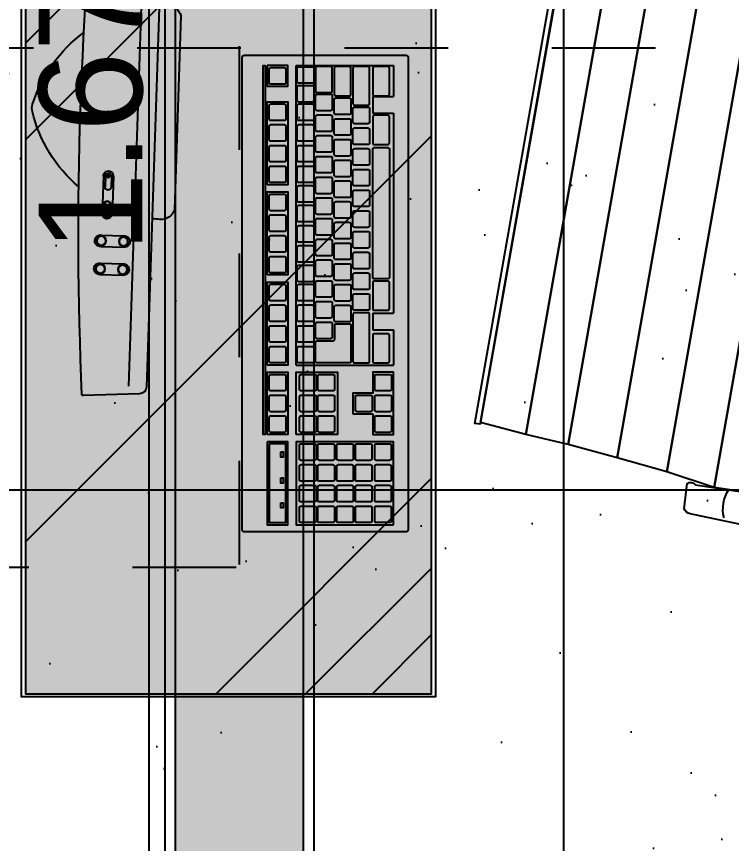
# Model space of a CAD drawing. Header units: millimetres. Extents: x 1974 to 2225, y 1614 to 1800.
# Drawn here: x 2040.736 to 2041.425, y 1631.393 to 1632.19 of the extents above; entities that cross this region are included whole.
import ezdxf

# ---------------------------------------------------------------- set-up
doc = ezdxf.new("R2010")
doc.units = ezdxf.units.MM
doc.header["$LTSCALE"] = 0.03
doc.header["$PDMODE"] = 34
doc.linetypes.add('HIDDEN', pattern=[9.525, 6.35, -3.175])
doc.linetypes.add('HIDDEN2', pattern=[0.1875, 0.125, -0.0625])
for name, color, linetype in [('COTA', 250, 'Continuous'), ('COTA Luminotécnica', 250, 'Continuous'), ('Demolir', 193, 'HIDDEN2'), ('Especificações', 3, 'Continuous'), ('Forro de Gesso', 3, 'Continuous'), ('Layout', 6, 'Continuous'), ('PL250', 250, 'Continuous'), ('PL251', 251, 'Continuous'), ('PL5', 5, 'Continuous'), ('Pontos Luminotécnicos', 3, 'Continuous')]:
    doc.layers.add(name, color=color, linetype=linetype)
doc.styles.get("Standard").update_dxf_attribs({"font": 'arial.ttf'})
doc.dimstyles.new('TICK01', dxfattribs={"dimscale": 0, "dimtxt": 2, "dimasz": 1.5, "dimexe": 0.18, "dimexo": 0.06, "dimgap": 0.09, "dimtad": 1, "dimzin": 4, "dimdsep": 46, "dimtxsty": 'Standard', "dimblk": 'TICK1', "dimcen": 0.09, "dimclrd": 256, "dimclre": 256, "dimclrt": 4, "dimaunit": 1, "dimadec": 0, "dimazin": 0, "dimtfac": 1, "dimtix": 1, "dimtmove": 2, "dimatfit": 3, "dimldrblk": 'TICK1', "dimfxl": 1, "dimtolj": 1, "dimtzin": 12, "dimarcsym": 0})

# ---------------------------------------------------------------- blocks, each defined once
blk = doc.blocks.new('TICK1')
for p, q in [((0, 1), (0, -1)), ((0.5, 0.5), (-0.5, -0.5)), ((-1, 0), (1, 0))]:
    blk.add_line(p, q)
blk = doc.blocks.new('*D206')
at = {"layer": 'COTA', "linetype": 'HIDDEN', "lineweight": -2, "transparency": 16777216}
for p, q in [((2039.4631, 1631.98639), (2039.4631, 1632.49489)), ((2042.0401, 1632.48289), (2042.0401, 1632.47689))]:
    blk.add_line(p, q, dxfattribs=at)
at = {"layer": 'COTA', "lineweight": -2, "transparency": 16777216}
blk.add_line((2039.5381, 1632.48589), (2041.9651, 1632.48589), dxfattribs=at)
at = {"layer": 'DEFPOINTS', "color": 0, "transparency": 16777216}
for p in [(2042.0401, 1632.48589), (2042.0401, 1632.48589), (2039.4631, 1631.98339)]:
    blk.add_point(p, dxfattribs=at)
at = {"layer": 'COTA', "lineweight": -2, "transparency": 16777216, "xscale": 0.07499999993790162, "yscale": 0.07499999993790162, "zscale": 0.07499999993790162, "rotation": 180}
blk.add_blockref('TICK1', (2039.4631, 1632.48589), dxfattribs=at)
at = {"layer": 'COTA', "lineweight": -2, "transparency": 16777216, "xscale": 0.07499999993790162, "yscale": 0.07499999993790162, "zscale": 0.07499999993790162}
blk.add_blockref('TICK1', (2042.0401, 1632.48589), dxfattribs=at)
at = {"layer": 'COTA', "color": 4, "transparency": 16777216, "insert": (2040.66053, 1632.54144), "char_height": 0.1, "attachment_point": 5}
blk.add_mtext('\\A1;2.58', dxfattribs=at)
blk = doc.blocks.new('*D249')
at = {"layer": 'COTA', "linetype": 'HIDDEN', "lineweight": -2, "transparency": 16777216}
for p, q in [((2044.0451, 1632.16139), (2044.0451, 1629.87461)), ((2040.9331, 1625.48439), (2040.9331, 1629.89261))]:
    blk.add_line(p, q, dxfattribs=at)
at = {"layer": 'COTA', "lineweight": -2, "transparency": 16777216}
blk.add_line((2041.0081, 1629.88361), (2043.9701, 1629.88361), dxfattribs=at)
at = {"layer": 'DEFPOINTS', "color": 0, "transparency": 16777216}
for p in [(2044.0451, 1632.16439), (2044.0451, 1629.88361), (2040.9331, 1625.48139)]:
    blk.add_point(p, dxfattribs=at)
at = {"layer": 'COTA', "lineweight": -2, "transparency": 16777216, "xscale": 0.07499999993790162, "yscale": 0.07499999993790162, "zscale": 0.07499999993790162, "rotation": 180}
blk.add_blockref('TICK1', (2040.9331, 1629.88361), dxfattribs=at)
at = {"layer": 'COTA', "lineweight": -2, "transparency": 16777216, "xscale": 0.07499999993790162, "yscale": 0.07499999993790162, "zscale": 0.07499999993790162}
blk.add_blockref('TICK1', (2044.0451, 1629.88361), dxfattribs=at)
at = {"layer": 'COTA', "color": 4, "transparency": 16777216, "insert": (2042.4891, 1629.9392), "char_height": 0.1, "attachment_point": 5}
blk.add_mtext('\\A1;3.11', dxfattribs=at)
blk = doc.blocks.new('*D263')
at = {"layer": 'COTA', "linetype": 'HIDDEN', "lineweight": -2, "transparency": 16777216}
for p, q in [((2041.3836, 1632.93339), (2040.8541, 1632.93339)), ((2042.0371, 1631.26339), (2040.8541, 1631.26339))]:
    blk.add_line(p, q, dxfattribs=at)
at = {"layer": 'COTA', "lineweight": -2, "transparency": 16777216}
blk.add_line((2040.8631, 1632.85839), (2040.8631, 1631.33839), dxfattribs=at)
at = {"layer": 'DEFPOINTS', "color": 0, "transparency": 16777216}
for p in [(2041.3866, 1632.93339), (2040.8631, 1631.26339), (2042.0401, 1631.26339)]:
    blk.add_point(p, dxfattribs=at)
at = {"layer": 'COTA', "lineweight": -2, "transparency": 16777216, "xscale": 0.07499999993790162, "yscale": 0.07499999993790162, "zscale": 0.07499999993790162}
for p, rotation in [((2040.8631, 1632.93339), 90), ((2040.8631, 1631.26339), 270)]:
    blk.add_blockref('TICK1', p, dxfattribs=dict(at, rotation=rotation))
at = {"layer": 'COTA', "color": 4, "transparency": 16777216, "insert": (2040.80754, 1632.09839), "char_height": 0.1, "attachment_point": 5, "rotation": 90}
blk.add_mtext('\\A1;1.67', dxfattribs=at)
blk = doc.blocks.new('TV DE PLASMA 29PL')
at = {"layer": 'PL250'}
for p, q in [((0.1413, 0.2032), (-0.1307, 0.2032)), ((0.3901, 0.1474), (-0.3795, 0.1474)), ((-0.2245, 0.1025), (-0.2245, 0.1335)), ((-0.2085, 0.1025), (-0.2085, 0.1335)), ((-0.1852, 0.1025), (-0.1852, 0.1335)), ((-0.1692, 0.1025), (-0.1692, 0.1335)), ((-0.0866, 0.1163), (-0.1388, 0.1163)), ((-0.0866, 0.1135), (-0.1016, 0.1135)), ((-0.0866, 0.1051), (-0.1016, 0.1051)), ((-0.0866, 0.1135), (-0.0866, 0.1051)), ((-0.0866, 0.1023), (-0.1388, 0.1023))]:
    blk.add_line(p, q, dxfattribs=at)
for centre, radius in [((-0.2165, 0.1335), 0.00673), ((-0.2165, 0.1335), 0.00623), ((-0.1772, 0.1335), 0.00673), ((-0.1772, 0.1335), 0.00623), ((-0.2165, 0.1025), 0.00673), ((-0.2165, 0.1025), 0.00623), ((-0.1772, 0.1025), 0.00673), ((-0.1772, 0.1025), 0.00623), ((-0.1388, 0.1093), 0.00498), ((-0.1388, 0.1093), 0.00448), ((-0.1265, 0.1093), 0.00498), ((-0.1265, 0.1093), 0.00448), ((-0.0866, 0.1093), 0.00162)]:
    blk.add_circle(centre, radius, dxfattribs=at)
for centre, radius, start, end in [((-0.1248, 0.1841), 0.02, 107.0959, 181.9473), ((0.1354, 0.1841), 0.02, 358.0527, 72.9041), ((0.0523, 0.1901), 0.1971, 181.9473, 185.1513), ((-0.0417, 0.1901), 0.1971, 354.8487, 358.0527), ((-0.2165, 0.1345), 0.00807, 352.6021, 187.3979), ((-0.1772, 0.1345), 0.00807, 352.6021, 187.3979), ((-0.1391, 0.1093), 0.00701, 87.5804, 272.4196), ((-0.0863, 0.1093), 0.00701, 267.5804, 92.4196), ((-0.1018, 0.1093), 0.00424, 87.5804, 272.4196), ((-0.0864, 0.1093), 0.00424, 267.5804, 92.4196), ((-0.2165, 0.1014), 0.00807, 172.6021, 7.3979), ((-0.1772, 0.1014), 0.00807, 172.6021, 7.3979), ((0.0523, 0.1901), 0.1971, 218.1188, 254.6284), ((-0.0417, 0.1901), 0.1971, 285.3716, 321.8812), ((0.0053, 0.0193), 0.02, 254.6284, 285.3716)]:
    blk.add_arc(centre, radius, start, end, dxfattribs=at)
at = {"layer": 'PL5'}
blk.add_lwpolyline([(0.4, 0.163, 0.395059), (0.3901, 0.1724), (-0.3795, 0.1724, 0.395059), (-0.3894, 0.163), (-0.3946, 0.0843, 0.255546), (-0.3938, 0.0825, 0.038223), (0.4044, 0.0825, 0.255546), (0.4052, 0.0843)], format="xyb", close=True, dxfattribs=at)
blk = doc.blocks.new('chair')
at = {"layer": 'Layout', "color": 5}
for p, q in [((-0.23407, -0.01764), (-0.23407, 0)), ((-0.23407, 0), (0.23407, 0)), ((0.23407, 0), (0.23407, -0.01764)), ((0.23407, -0.01764), (-0.23407, -0.01764))]:
    blk.add_line(p, q, dxfattribs=at)
at = {"layer": 'Layout', "color": 251}
for p, q in [((0.23407, -0.01764), (-0.23407, -0.01764)), ((0.23407, -0.01764), (-0.23407, -0.01764)), ((-0.23981, -0.03853), (0.23878, -0.03853)), ((0.23878, -0.03853), (-0.23981, -0.03853)), ((-0.23981, -0.03853), (0.23878, -0.03853)), ((-0.23981, -0.05213), (0.23878, -0.05213)), ((0.23878, -0.05213), (-0.23733, -0.05213)), ((0.23878, -0.06606), (-0.23733, -0.06606)), ((-0.23733, -0.06606), (0.23878, -0.06606)), ((0.24136, -0.08741), (-0.23991, -0.08741)), ((-0.23733, -0.08741), (0.23878, -0.08741)), ((0.24736, -0.11303), (-0.24591, -0.11303)), ((-0.23991, -0.11303), (0.24136, -0.11303)), ((0.25133, -0.13856), (-0.24988, -0.13856)), ((-0.24591, -0.13856), (0.24736, -0.13856)), ((0.25899, -0.1627), (-0.25197, -0.1627)), ((-0.24988, -0.1627), (0.25899, -0.1627)), ((0.26404, -0.19067), (-0.26148, -0.19067)), ((-0.26148, -0.19067), (0.26404, -0.19067)), ((0.2716, -0.21388), (-0.26876, -0.21388)), ((-0.26876, -0.21412), (0.2716, -0.21388)), ((0.27169, -0.2381), (-0.26938, -0.2381)), ((-0.26938, -0.2381), (0.27169, -0.2381)), ((0.2718, -0.26549), (-0.27009, -0.26549)), ((-0.27009, -0.26549), (0.2718, -0.26549)), ((-0.27101, -0.30123), (0.27194, -0.30123)), ((0.27214, -0.35248), (-0.27233, -0.35248)), ((0.27235, -0.40678), (-0.27372, -0.40678)), ((-0.27372, -0.40678), (0.27235, -0.40678)), ((0.27253, -0.45243), (-0.27488, -0.45185)), ((-0.27488, -0.45185), (0.27253, -0.45243)), ((-0.26776, -0.49943), (0.26854, -0.49943)), ((0.26854, -0.49943), (-0.26776, -0.49943)), ((-0.26282, -0.5491), (0.26671, -0.5491)), ((0.26671, -0.5491), (-0.26282, -0.5491)), ((-0.25833, -0.59798), (0.26271, -0.59798)), ((0.26271, -0.59798), (-0.25833, -0.59798)), ((-0.25611, -0.63975), (0.2605, -0.63975)), ((0.2605, -0.63975), (-0.25611, -0.63975)), ((-0.25227, -0.68493), (0.25846, -0.68493))]:
    blk.add_line(p, q, dxfattribs=at)
at = {"layer": 'Layout'}
for p, q in [((-0.26876, -0.21388), (-0.26938, -0.2381)), ((0.27169, -0.2381), (0.2716, -0.21388)), ((-0.26938, -0.2381), (-0.27009, -0.26549)), ((0.2718, -0.26549), (0.27169, -0.2381)), ((-0.27009, -0.26549), (-0.27101, -0.30123)), ((0.27194, -0.30123), (0.2718, -0.26549)), ((-0.27233, -0.35248), (-0.27372, -0.40678)), ((0.27235, -0.40678), (0.27214, -0.35248)), ((-0.27372, -0.40678), (-0.27488, -0.45185)), ((0.27253, -0.45243), (0.27235, -0.40678)), ((-0.27488, -0.45185), (-0.26776, -0.49943)), ((0.26854, -0.49943), (0.27253, -0.45243)), ((-0.26776, -0.49943), (-0.26282, -0.5491)), ((0.26671, -0.5491), (0.26854, -0.49943)), ((-0.26282, -0.5491), (-0.25833, -0.59798)), ((0.26271, -0.59798), (0.26671, -0.5491)), ((-0.25833, -0.59798), (-0.25611, -0.63975)), ((0.2605, -0.63975), (0.26271, -0.59798)), ((-0.25611, -0.63975), (-0.25227, -0.68493)), ((0.25846, -0.68493), (0.2605, -0.63975))]:
    blk.add_line(p, q, dxfattribs=at)
at = {"layer": 'Layout', "color": 5}
for points in [[(-0.2755, -0.16434), (-0.30594, -0.16434), (-0.31323, -0.18809), (-0.30402, -0.47042, 0.205362), (-0.30019, -0.47678), (-0.27565, -0.47816, 0.424927), (-0.27536, -0.47026), (-0.2682, -0.19237)], [(0.27881, -0.16405), (0.30924, -0.16405), (0.31653, -0.18779), (0.30732, -0.47013, -0.205362), (0.3035, -0.47649), (0.27896, -0.47786, -0.331039), (0.27259, -0.46996), (0.27151, -0.19208)]]:
    blk.add_lwpolyline(points, format="xyb", close=True, dxfattribs=at)
for points in [[(-0.30923, -0.19423, -0.419252), (-0.27218, -0.19315, 0.402201)], [(0.31254, -0.19393, 0.419252), (0.27548, -0.19285, -0.402201)], [(-0.30184, -0.43754, 0.2105), (-0.27439, -0.43771, -0.207409)], [(0.30515, -0.43725, -0.2105), (0.2777, -0.43741, 0.207409)]]:
    blk.add_lwpolyline(points, format="xyb", dxfattribs=at)
at = {"layer": 'Layout'}
blk.add_lwpolyline([(0.25679, -0.68493), (-0.25394, -0.68493), (-0.25394, -0.69004), (0.25679, -0.69004)], close=True, dxfattribs=at)
at = {"layer": 'Layout', "color": 5}
for centre, radius, start, end in [((-0.21647, -0.0337), 0.02383, 137.62353, 191.67961), ((-0.21647, -0.0337), 0.02383, 137.62353, 191.67961), ((0.21887, -0.03204), 0.02094, 341.96036, 43.45914), ((0.21887, -0.03204), 0.02094, 341.96036, 43.45914), ((-0.23425, -0.04533), 0.00878, 129.23861, 230.76139), ((0.23574, -0.04533), 0.00745, 294.13895, 65.86105), ((-0.23733, -0.05909), 0.00696, 90, 270), ((0.23524, -0.05909), 0.00781, 296.98261, 63.01739), ((-0.23733, -0.07673), 0.01068, 90, 270), ((0.23687, -0.07673), 0.01085, 280.15413, 79.84587), ((-0.23815, -0.10022), 0.01293, 97.79873, 262.20127), ((0.24136, -0.10022), 0.01281, 270, 90), ((-0.24158, -0.1258), 0.01348, 108.74602, 251.25398), ((0.24736, -0.1258), 0.01276, 270, 90), ((-0.24717, -0.15063), 0.01237, 102.67174, 257.32826), ((0.24715, -0.15317), 0.0152, 321.19543, 74.0184), ((-0.24733, -0.17988), 0.0178, 105.12548, 217.329), ((0.24546, -0.17958), 0.02163, 329.15824, 51.29319), ((-0.25516, -0.20549), 0.01611, 113.10147, 212.38497), ((0.22318, -0.21681), 0.0485, 3.46593, 32.61331)]:
    blk.add_arc(centre, radius, start, end, dxfattribs=at)
blk = doc.blocks.new('Teclado')
at = {"layer": 'PL250'}
blk.add_lwpolyline([(-0.23, 0.158), (-0.23, 0.002, 0.414214), (-0.228, 0), (0.228, 0, 0.414214), (0.23, 0.002), (0.23, 0.158, 0.414214), (0.228, 0.16), (-0.228, 0.16, 0.414214)], format="xyb", close=True, dxfattribs=at)
at = {"layer": 'PL251'}
for p, q in [((-0.22, 0.108), (-0.22, 0.01412)), ((0.069, 0.108), (-0.22, 0.108)), ((0.069, 0.108), (0.069, 0.01412)), ((0.098, 0.04936), (0.098, 0.03627)), ((0.116, 0.05321), (0.116, 0.034)), ((-0.19, 0.03412), (-0.19, 0.01412)), ((-0.19, 0.03412), (-0.174, 0.03412)), ((-0.174, 0.03412), (-0.174, 0.01412)), ((0.019, 0.03412), (0.019, 0.01412)), ((0.019, 0.03412), (0.035, 0.03412)), ((0.035, 0.03412), (0.035, 0.01412)), ((-0.22, 0.01412), (-0.19, 0.01412)), ((-0.174, 0.01412), (0.019, 0.01412)), ((0.035, 0.01412), (0.069, 0.01412))]:
    blk.add_line(p, q, dxfattribs=at)
for points in [[(-0.22, 0.138), (0.136, 0.138), (0.136, 0.14), (-0.22, 0.14)], [(-0.22, 0.136), (-0.2, 0.136), (-0.2, 0.116), (-0.22, 0.116)], [(-0.105, 0.136), (-0.185, 0.136), (-0.185, 0.116), (-0.105, 0.116)], [(-0.018, 0.136), (-0.098, 0.136), (-0.098, 0.116), (-0.018, 0.116)], [(0.069, 0.136), (-0.011, 0.136), (-0.011, 0.116), (0.069, 0.116)], [(0.136, 0.136), (0.076, 0.136), (0.076, 0.116), (0.136, 0.116)], [(0.143, 0.136), (0.223, 0.136), (0.223, 0.116), (0.143, 0.116)], [(0.145, 0.134), (0.221, 0.134), (0.221, 0.118), (0.145, 0.118)], [(0.15287, 0.12266), (0.15287, 0.12066), (0.15787, 0.12066), (0.15787, 0.12266)], [(0.17789, 0.12266), (0.17789, 0.12066), (0.18289, 0.12066), (0.18289, 0.12266)], [(0.20178, 0.12266), (0.20178, 0.12066), (0.20678, 0.12066), (0.20678, 0.12266)], [(0.136, 0.108), (0.076, 0.108), (0.076, 0.068), (0.136, 0.068)], [(0.223, 0.01409), (0.143, 0.01409), (0.143, 0.108), (0.223, 0.108)]]:
    blk.add_lwpolyline(points, close=True, dxfattribs=at)
for points in [[(-0.202, 0.1325, 0.414214), (-0.2035, 0.134), (-0.2165, 0.134, 0.414214), (-0.218, 0.1325), (-0.218, 0.1195, 0.414214), (-0.2165, 0.118), (-0.2035, 0.118, 0.414214), (-0.202, 0.1195)], [(-0.16702, 0.1325, 0.414214), (-0.16852, 0.134), (-0.18152, 0.134, 0.414214), (-0.18302, 0.1325), (-0.18302, 0.1195, 0.414214), (-0.18152, 0.118), (-0.16852, 0.118, 0.414214), (-0.16702, 0.1195)], [(-0.14702, 0.1325, 0.414214), (-0.14852, 0.134), (-0.16152, 0.134, 0.414214), (-0.16302, 0.1325), (-0.16302, 0.1195, 0.414214), (-0.16152, 0.118), (-0.14852, 0.118, 0.414214), (-0.14702, 0.1195)], [(-0.12702, 0.1325, 0.414214), (-0.12852, 0.134), (-0.14152, 0.134, 0.414214), (-0.14302, 0.1325), (-0.14302, 0.1195, 0.414214), (-0.14152, 0.118), (-0.12852, 0.118, 0.414214), (-0.12702, 0.1195)], [(-0.10702, 0.1325, 0.414214), (-0.10852, 0.134), (-0.12152, 0.134, 0.414214), (-0.12302, 0.1325), (-0.12302, 0.1195, 0.414214), (-0.12152, 0.118), (-0.10852, 0.118, 0.414214), (-0.10702, 0.1195)], [(-0.07992, 0.1325, 0.414214), (-0.08142, 0.134), (-0.09442, 0.134, 0.414214), (-0.09592, 0.1325), (-0.09592, 0.1195, 0.414214), (-0.09442, 0.118), (-0.08142, 0.118, 0.414214), (-0.07992, 0.1195)], [(-0.05992, 0.1325, 0.414214), (-0.06142, 0.134), (-0.07442, 0.134, 0.414214), (-0.07592, 0.1325), (-0.07592, 0.1195, 0.414214), (-0.07442, 0.118), (-0.06142, 0.118, 0.414214), (-0.05992, 0.1195)], [(-0.03992, 0.1325, 0.414214), (-0.04142, 0.134), (-0.05442, 0.134, 0.414214), (-0.05592, 0.1325), (-0.05592, 0.1195, 0.414214), (-0.05442, 0.118), (-0.04142, 0.118, 0.414214), (-0.03992, 0.1195)], [(-0.01992, 0.1325, 0.414214), (-0.02142, 0.134), (-0.03442, 0.134, 0.414214), (-0.03592, 0.1325), (-0.03592, 0.1195, 0.414214), (-0.03442, 0.118), (-0.02142, 0.118, 0.414214), (-0.01992, 0.1195)], [(0.007, 0.1325, 0.414214), (0.0055, 0.134), (-0.0075, 0.134, 0.414214), (-0.009, 0.1325), (-0.009, 0.1195, 0.414214), (-0.0075, 0.118), (0.0055, 0.118, 0.414214), (0.007, 0.1195)], [(0.027, 0.1325, 0.414214), (0.0255, 0.134), (0.0125, 0.134, 0.414214), (0.011, 0.1325), (0.011, 0.1195, 0.414214), (0.0125, 0.118), (0.0255, 0.118, 0.414214), (0.027, 0.1195)], [(0.047, 0.1325, 0.414214), (0.0455, 0.134), (0.0325, 0.134, 0.414214), (0.031, 0.1325), (0.031, 0.1195, 0.414214), (0.0325, 0.118), (0.0455, 0.118, 0.414214), (0.047, 0.1195)], [(0.067, 0.1325, 0.414214), (0.0655, 0.134), (0.0525, 0.134, 0.414214), (0.051, 0.1325), (0.051, 0.1195, 0.414214), (0.0525, 0.118), (0.0655, 0.118, 0.414214), (0.067, 0.1195)], [(0.094, 0.1325, 0.414214), (0.0925, 0.134), (0.0795, 0.134, 0.414214), (0.078, 0.1325), (0.078, 0.1195, 0.414214), (0.0795, 0.118), (0.0925, 0.118, 0.414214), (0.094, 0.1195)], [(0.114, 0.1325, 0.414214), (0.1125, 0.134), (0.0995, 0.134, 0.414214), (0.098, 0.1325), (0.098, 0.1195, 0.414214), (0.0995, 0.118), (0.1125, 0.118, 0.414214), (0.114, 0.1195)], [(0.134, 0.1325, 0.414214), (0.1325, 0.134), (0.1195, 0.134, 0.414214), (0.118, 0.1325), (0.118, 0.1195, 0.414214), (0.1195, 0.118), (0.1325, 0.118, 0.414214), (0.134, 0.1195)], [(-0.20293, 0.10548, 0.414214), (-0.20443, 0.10698), (-0.21743, 0.10698, 0.414214), (-0.21893, 0.10548), (-0.21893, 0.09248, 0.414214), (-0.21743, 0.09098), (-0.20443, 0.09098, 0.414214), (-0.20293, 0.09248)], [(-0.18479, 0.10547, 0.414214), (-0.18629, 0.10697), (-0.19929, 0.10697, 0.414214), (-0.20079, 0.10547), (-0.20079, 0.09247, 0.414214), (-0.19929, 0.09097), (-0.18629, 0.09097, 0.414214), (-0.18479, 0.09247)], [(-0.16702, 0.10547, 0.414214), (-0.16852, 0.10697), (-0.18152, 0.10697, 0.414214), (-0.18302, 0.10547), (-0.18302, 0.09247, 0.414214), (-0.18152, 0.09097), (-0.16852, 0.09097, 0.414214), (-0.16702, 0.09247)], [(-0.14702, 0.10547, 0.414214), (-0.14852, 0.10697), (-0.16152, 0.10697, 0.414214), (-0.16302, 0.10547), (-0.16302, 0.09247, 0.414214), (-0.16152, 0.09097), (-0.14852, 0.09097, 0.414214), (-0.14702, 0.09247)], [(-0.12702, 0.10547, 0.414214), (-0.12852, 0.10697), (-0.14152, 0.10697, 0.414214), (-0.14302, 0.10547), (-0.14302, 0.09247, 0.414214), (-0.14152, 0.09097), (-0.12852, 0.09097, 0.414214), (-0.12702, 0.09247)], [(-0.10702, 0.10547, 0.414214), (-0.10852, 0.10697), (-0.12152, 0.10697, 0.414214), (-0.12302, 0.10547), (-0.12302, 0.09247, 0.414214), (-0.12152, 0.09097), (-0.10852, 0.09097, 0.414214), (-0.10702, 0.09247)], [(-0.08812, 0.10547, 0.414214), (-0.08962, 0.10697), (-0.10262, 0.10697, 0.414214), (-0.10412, 0.10547), (-0.10412, 0.09247, 0.414214), (-0.10262, 0.09097), (-0.08962, 0.09097, 0.414214), (-0.08812, 0.09247)], [(-0.06918, 0.10547, 0.414214), (-0.07068, 0.10697), (-0.08368, 0.10697, 0.414214), (-0.08518, 0.10547), (-0.08518, 0.09247, 0.414214), (-0.08368, 0.09097), (-0.07068, 0.09097, 0.414214), (-0.06918, 0.09247)], [(-0.04956, 0.10547, 0.414214), (-0.05106, 0.10697), (-0.06406, 0.10697, 0.414214), (-0.06556, 0.10547), (-0.06556, 0.09247, 0.414214), (-0.06406, 0.09097), (-0.05106, 0.09097, 0.414214), (-0.04956, 0.09247)], [(-0.03032, 0.10547, 0.414214), (-0.03182, 0.10697), (-0.04482, 0.10697, 0.414214), (-0.04632, 0.10547), (-0.04632, 0.09247, 0.414214), (-0.04482, 0.09097), (-0.03182, 0.09097, 0.414214), (-0.03032, 0.09247)], [(-0.01141, 0.10547, 0.414214), (-0.01291, 0.10697), (-0.02591, 0.10697, 0.414214), (-0.02741, 0.10547), (-0.02741, 0.09247, 0.414214), (-0.02591, 0.09097), (-0.01291, 0.09097, 0.414214), (-0.01141, 0.09247)], [(0.007, 0.10545, 0.414214), (0.0055, 0.10695), (-0.0075, 0.10695, 0.414214), (-0.009, 0.10545), (-0.009, 0.09245, 0.414214), (-0.0075, 0.09095), (0.0055, 0.09095, 0.414214), (0.007, 0.09245)], [(0.027, 0.10545, 0.414214), (0.0255, 0.10695), (0.0125, 0.10695, 0.414214), (0.011, 0.10545), (0.011, 0.09245, 0.414214), (0.0125, 0.09095), (0.0255, 0.09095, 0.414214), (0.027, 0.09245)], [(0.047, 0.10545, 0.414214), (0.0455, 0.10695), (0.0325, 0.10695, 0.414214), (0.031, 0.10545), (0.031, 0.09245, 0.414214), (0.0325, 0.09095), (0.0455, 0.09095, 0.414214), (0.047, 0.09245)], [(0.067, 0.10545, 0.414214), (0.0655, 0.10695), (0.0525, 0.10695, 0.414214), (0.051, 0.10545), (0.051, 0.09245, 0.414214), (0.0525, 0.09095), (0.0655, 0.09095, 0.414214), (0.067, 0.09245)], [(0.094, 0.10317, 0.414214), (0.0925, 0.10467), (0.0795, 0.10467, 0.414214), (0.078, 0.10317), (0.078, 0.09017, 0.414214), (0.0795, 0.08867), (0.0925, 0.08867, 0.414214), (0.094, 0.09017)], [(0.114, 0.10317, 0.414214), (0.1125, 0.10467), (0.0995, 0.10467, 0.414214), (0.098, 0.10317), (0.098, 0.09017, 0.414214), (0.0995, 0.08867), (0.1125, 0.08867, 0.414214), (0.114, 0.09017)], [(0.134, 0.10317, 0.414214), (0.1325, 0.10467), (0.1195, 0.10467, 0.414214), (0.118, 0.10317), (0.118, 0.09017, 0.414214), (0.1195, 0.08867), (0.1325, 0.08867, 0.414214), (0.134, 0.09017)], [(0.161, 0.10329, 0.414214), (0.1595, 0.10479), (0.1465, 0.10479, 0.414214), (0.145, 0.10329), (0.145, 0.09029, 0.414214), (0.1465, 0.08879), (0.1595, 0.08879, 0.414214), (0.161, 0.09029)], [(0.181, 0.10329, 0.414214), (0.1795, 0.10479), (0.1665, 0.10479, 0.414214), (0.165, 0.10329), (0.165, 0.09029, 0.414214), (0.1665, 0.08879), (0.1795, 0.08879, 0.414214), (0.181, 0.09029)], [(0.201, 0.10329, 0.414214), (0.1995, 0.10479), (0.1865, 0.10479, 0.414214), (0.185, 0.10329), (0.185, 0.09029, 0.414214), (0.1865, 0.08879), (0.1995, 0.08879, 0.414214), (0.201, 0.09029)], [(0.221, 0.10329, 0.414214), (0.2195, 0.10479), (0.2065, 0.10479, 0.414214), (0.205, 0.10329), (0.205, 0.09029, 0.414214), (0.2065, 0.08879), (0.2195, 0.08879, 0.414214), (0.221, 0.09029)], [(-0.2175, 0.08939), (-0.1955, 0.08939, -0.414214), (-0.194, 0.08789), (-0.194, 0.0748, -0.414214), (-0.1955, 0.0733), (-0.2175, 0.0733, -0.414214), (-0.219, 0.0748), (-0.219, 0.08789, -0.414214)], [(-0.17639, 0.0878, 0.414214), (-0.17789, 0.0893), (-0.19089, 0.0893, 0.414214), (-0.19239, 0.0878), (-0.19239, 0.0748, 0.414214), (-0.19089, 0.0733), (-0.17789, 0.0733, 0.414214), (-0.17639, 0.0748)], [(-0.15639, 0.0878, 0.414214), (-0.15789, 0.0893), (-0.17089, 0.0893, 0.414214), (-0.17239, 0.0878), (-0.17239, 0.0748, 0.414214), (-0.17089, 0.0733), (-0.15789, 0.0733, 0.414214), (-0.15639, 0.0748)], [(-0.13639, 0.0878, 0.414214), (-0.13789, 0.0893), (-0.15089, 0.0893, 0.414214), (-0.15239, 0.0878), (-0.15239, 0.0748, 0.414214), (-0.15089, 0.0733), (-0.13789, 0.0733, 0.414214), (-0.13639, 0.0748)], [(-0.11639, 0.0878, 0.414214), (-0.11789, 0.0893), (-0.13089, 0.0893, 0.414214), (-0.13239, 0.0878), (-0.13239, 0.0748, 0.414214), (-0.13089, 0.0733), (-0.11789, 0.0733, 0.414214), (-0.11639, 0.0748)], [(-0.09639, 0.0878, 0.414214), (-0.09789, 0.0893), (-0.11089, 0.0893, 0.414214), (-0.11239, 0.0878), (-0.11239, 0.0748, 0.414214), (-0.11089, 0.0733), (-0.09789, 0.0733, 0.414214), (-0.09639, 0.0748)], [(-0.07639, 0.0878, 0.414214), (-0.07789, 0.0893), (-0.09089, 0.0893, 0.414214), (-0.09239, 0.0878), (-0.09239, 0.0748, 0.414214), (-0.09089, 0.0733), (-0.07789, 0.0733, 0.414214), (-0.07639, 0.0748)], [(-0.05639, 0.0878, 0.414214), (-0.05789, 0.0893), (-0.07089, 0.0893, 0.414214), (-0.07239, 0.0878), (-0.07239, 0.0748, 0.414214), (-0.07089, 0.0733), (-0.05789, 0.0733, 0.414214), (-0.05639, 0.0748)], [(-0.03639, 0.0878, 0.414214), (-0.03789, 0.0893), (-0.05089, 0.0893, 0.414214), (-0.05239, 0.0878), (-0.05239, 0.0748, 0.414214), (-0.05089, 0.0733), (-0.03789, 0.0733, 0.414214), (-0.03639, 0.0748)], [(-0.01639, 0.0878, 0.414214), (-0.01789, 0.0893), (-0.03089, 0.0893, 0.414214), (-0.03239, 0.0878), (-0.03239, 0.0748, 0.414214), (-0.03089, 0.0733), (-0.01789, 0.0733, 0.414214), (-0.01639, 0.0748)], [(0.00361, 0.0878, 0.414214), (0.00211, 0.0893), (-0.01089, 0.0893, 0.414214), (-0.01239, 0.0878), (-0.01239, 0.0748, 0.414214), (-0.01089, 0.0733), (0.00211, 0.0733, 0.414214), (0.00361, 0.0748)], [(0.02361, 0.0878, 0.414214), (0.02211, 0.0893), (0.00911, 0.0893, 0.414214), (0.00761, 0.0878), (0.00761, 0.0748, 0.414214), (0.00911, 0.0733), (0.02211, 0.0733, 0.414214), (0.02361, 0.0748)], [(0.04361, 0.0878, 0.414214), (0.04211, 0.0893), (0.02911, 0.0893, 0.414214), (0.02761, 0.0878), (0.02761, 0.0748, 0.414214), (0.02911, 0.0733), (0.04211, 0.0733, 0.414214), (0.04361, 0.0748)], [(0.03061, 0.05523), (0.0655, 0.05523, 0.414214), (0.067, 0.05673), (0.067, 0.0878, 0.414214), (0.0655, 0.0893), (0.047, 0.0893, 0.414214), (0.0455, 0.0878), (0.0455, 0.07229, -0.414214), (0.044, 0.07079), (0.03061, 0.07079, 0.414214), (0.02911, 0.06929), (0.02911, 0.05673, 0.414214)], [(0.094, 0.08552, 0.414214), (0.0925, 0.08702), (0.0795, 0.08702, 0.414214), (0.078, 0.08552), (0.078, 0.07252, 0.414214), (0.0795, 0.07102), (0.0925, 0.07102, 0.414214), (0.094, 0.07252)], [(0.114, 0.08552, 0.414214), (0.1125, 0.08702), (0.0995, 0.08702, 0.414214), (0.098, 0.08552), (0.098, 0.07252, 0.414214), (0.0995, 0.07102), (0.1125, 0.07102, 0.414214), (0.114, 0.07252)], [(0.134, 0.08552, 0.414214), (0.1325, 0.08702), (0.1195, 0.08702, 0.414214), (0.118, 0.08552), (0.118, 0.07252, 0.414214), (0.1195, 0.07102), (0.1325, 0.07102, 0.414214), (0.134, 0.07252)], [(0.161, 0.08564, 0.414214), (0.1595, 0.08714), (0.1465, 0.08714, 0.414214), (0.145, 0.08564), (0.145, 0.07264, 0.414214), (0.1465, 0.07114), (0.1595, 0.07114, 0.414214), (0.161, 0.07264)], [(0.181, 0.08564, 0.414214), (0.1795, 0.08714), (0.1665, 0.08714, 0.414214), (0.165, 0.08564), (0.165, 0.07264, 0.414214), (0.1665, 0.07114), (0.1795, 0.07114, 0.414214), (0.181, 0.07264)], [(0.201, 0.08564, 0.414214), (0.1995, 0.08714), (0.1865, 0.08714, 0.414214), (0.185, 0.08564), (0.185, 0.07264, 0.414214), (0.1865, 0.07114), (0.1995, 0.07114, 0.414214), (0.201, 0.07264)], [(0.221, 0.08564, 0.414214), (0.2195, 0.08714), (0.2065, 0.08714, 0.414214), (0.205, 0.08564), (0.205, 0.07264, 0.414214), (0.2065, 0.07114), (0.2195, 0.07114, 0.414214), (0.221, 0.07264)], [(-0.219, 0.05671), (-0.219, 0.0698, -0.414214), (-0.2175, 0.0713), (-0.19225, 0.0713, -0.414214), (-0.19075, 0.0698), (-0.19075, 0.05671, -0.414214), (-0.19225, 0.05521), (-0.2175, 0.05521, -0.414214)], [(-0.17273, 0.06973, 0.414214), (-0.17423, 0.07123), (-0.18723, 0.07123, 0.414214), (-0.18873, 0.06973), (-0.18873, 0.05673, 0.414214), (-0.18723, 0.05523), (-0.17423, 0.05523, 0.414214), (-0.17273, 0.05673)], [(-0.15273, 0.06973, 0.414214), (-0.15423, 0.07123), (-0.16723, 0.07123, 0.414214), (-0.16873, 0.06973), (-0.16873, 0.05673, 0.414214), (-0.16723, 0.05523), (-0.15423, 0.05523, 0.414214), (-0.15273, 0.05673)], [(-0.13273, 0.06973, 0.414214), (-0.13423, 0.07123), (-0.14723, 0.07123, 0.414214), (-0.14873, 0.06973), (-0.14873, 0.05673, 0.414214), (-0.14723, 0.05523), (-0.13423, 0.05523, 0.414214), (-0.13273, 0.05673)], [(-0.11273, 0.06973, 0.414214), (-0.11423, 0.07123), (-0.12723, 0.07123, 0.414214), (-0.12873, 0.06973), (-0.12873, 0.05673, 0.414214), (-0.12723, 0.05523), (-0.11423, 0.05523, 0.414214), (-0.11273, 0.05673)], [(-0.09273, 0.06973, 0.414214), (-0.09423, 0.07123), (-0.10723, 0.07123, 0.414214), (-0.10873, 0.06973), (-0.10873, 0.05673, 0.414214), (-0.10723, 0.05523), (-0.09423, 0.05523, 0.414214), (-0.09273, 0.05673)], [(-0.07273, 0.06973, 0.414214), (-0.07423, 0.07123), (-0.08723, 0.07123, 0.414214), (-0.08873, 0.06973), (-0.08873, 0.05673, 0.414214), (-0.08723, 0.05523), (-0.07423, 0.05523, 0.414214), (-0.07273, 0.05673)], [(-0.05273, 0.06973, 0.414214), (-0.05423, 0.07123), (-0.06723, 0.07123, 0.414214), (-0.06873, 0.06973), (-0.06873, 0.05673, 0.414214), (-0.06723, 0.05523), (-0.05423, 0.05523, 0.414214), (-0.05273, 0.05673)], [(-0.03273, 0.06973, 0.414214), (-0.03423, 0.07123), (-0.04723, 0.07123, 0.414214), (-0.04873, 0.06973), (-0.04873, 0.05673, 0.414214), (-0.04723, 0.05523), (-0.03423, 0.05523, 0.414214), (-0.03273, 0.05673)], [(-0.01273, 0.06973, 0.414214), (-0.01423, 0.07123), (-0.02723, 0.07123, 0.414214), (-0.02873, 0.06973), (-0.02873, 0.05673, 0.414214), (-0.02723, 0.05523), (-0.01423, 0.05523, 0.414214), (-0.01273, 0.05673)], [(0.00727, 0.06973, 0.414214), (0.00577, 0.07123), (-0.00723, 0.07123, 0.414214), (-0.00873, 0.06973), (-0.00873, 0.05673, 0.414214), (-0.00723, 0.05523), (0.00577, 0.05523, 0.414214), (0.00727, 0.05673)], [(0.02727, 0.06973, 0.414214), (0.02577, 0.07123), (0.01277, 0.07123, 0.414214), (0.01127, 0.06973), (0.01127, 0.05673, 0.414214), (0.01277, 0.05523), (0.02577, 0.05523, 0.414214), (0.02727, 0.05673)], [(0.16102, 0.06736, 0.414214), (0.15952, 0.06886), (0.14652, 0.06886, 0.414214), (0.14502, 0.06736), (0.14502, 0.05436, 0.414214), (0.14652, 0.05286), (0.15952, 0.05286, 0.414214), (0.16102, 0.05436)], [(0.18102, 0.06736, 0.414214), (0.17952, 0.06886), (0.16652, 0.06886, 0.414214), (0.16502, 0.06736), (0.16502, 0.05436, 0.414214), (0.16652, 0.05286), (0.17952, 0.05286, 0.414214), (0.18102, 0.05436)], [(0.20102, 0.06736, 0.414214), (0.19952, 0.06886), (0.18652, 0.06886, 0.414214), (0.18502, 0.06736), (0.18502, 0.05436, 0.414214), (0.18652, 0.05286), (0.19952, 0.05286, 0.414214), (0.20102, 0.05436)], [(0.22102, 0.06736, 0.414214), (0.21952, 0.06886), (0.20652, 0.06886, 0.414214), (0.20502, 0.06736), (0.20502, 0.05436, 0.414214), (0.20652, 0.05286), (0.21952, 0.05286, 0.414214), (0.22102, 0.05436)], [(-0.219, 0.03862), (-0.219, 0.05171, -0.414214), (-0.2175, 0.05321), (-0.18335, 0.05321, -0.414214), (-0.18185, 0.05171), (-0.18185, 0.03862, -0.414214), (-0.18335, 0.03712), (-0.2175, 0.03712, -0.414214)], [(-0.16385, 0.05173, 0.414214), (-0.16535, 0.05323), (-0.17835, 0.05323, 0.414214), (-0.17985, 0.05173), (-0.17985, 0.03873, 0.414214), (-0.17835, 0.03723), (-0.16535, 0.03723, 0.414214), (-0.16385, 0.03873)], [(-0.14385, 0.05173, 0.414214), (-0.14535, 0.05323), (-0.15835, 0.05323, 0.414214), (-0.15985, 0.05173), (-0.15985, 0.03873, 0.414214), (-0.15835, 0.03723), (-0.14535, 0.03723, 0.414214), (-0.14385, 0.03873)], [(-0.12385, 0.05173, 0.414214), (-0.12535, 0.05323), (-0.13835, 0.05323, 0.414214), (-0.13985, 0.05173), (-0.13985, 0.03873, 0.414214), (-0.13835, 0.03723), (-0.12535, 0.03723, 0.414214), (-0.12385, 0.03873)], [(-0.10385, 0.05173, 0.414214), (-0.10535, 0.05323), (-0.11835, 0.05323, 0.414214), (-0.11985, 0.05173), (-0.11985, 0.03873, 0.414214), (-0.11835, 0.03723), (-0.10535, 0.03723, 0.414214), (-0.10385, 0.03873)], [(-0.08385, 0.05173, 0.414214), (-0.08535, 0.05323), (-0.09835, 0.05323, 0.414214), (-0.09985, 0.05173), (-0.09985, 0.03873, 0.414214), (-0.09835, 0.03723), (-0.08535, 0.03723, 0.414214), (-0.08385, 0.03873)], [(-0.06385, 0.05173, 0.414214), (-0.06535, 0.05323), (-0.07835, 0.05323, 0.414214), (-0.07985, 0.05173), (-0.07985, 0.03873, 0.414214), (-0.07835, 0.03723), (-0.06535, 0.03723, 0.414214), (-0.06385, 0.03873)], [(-0.04385, 0.05173, 0.414214), (-0.04535, 0.05323), (-0.05835, 0.05323, 0.414214), (-0.05985, 0.05173), (-0.05985, 0.03873, 0.414214), (-0.05835, 0.03723), (-0.04535, 0.03723, 0.414214), (-0.04385, 0.03873)], [(-0.02385, 0.05173, 0.414214), (-0.02535, 0.05323), (-0.03835, 0.05323, 0.414214), (-0.03985, 0.05173), (-0.03985, 0.03873, 0.414214), (-0.03835, 0.03723), (-0.02535, 0.03723, 0.414214), (-0.02385, 0.03873)], [(-0.00385, 0.05173, 0.414214), (-0.00535, 0.05323), (-0.01835, 0.05323, 0.414214), (-0.01985, 0.05173), (-0.01985, 0.03873, 0.414214), (-0.01835, 0.03723), (-0.00535, 0.03723, 0.414214), (-0.00385, 0.03873)], [(0.01615, 0.05173, 0.414214), (0.01465, 0.05323), (0.00165, 0.05323, 0.414214), (0.00015, 0.05173), (0.00015, 0.03873, 0.414214), (0.00165, 0.03723), (0.01465, 0.03723, 0.414214), (0.01615, 0.03873)], [(0.01849, 0.05171, -0.414214), (0.01999, 0.05321), (0.0655, 0.05321, -0.414214), (0.067, 0.05171), (0.067, 0.03862, -0.414214), (0.0655, 0.03712), (0.01999, 0.03712, -0.414214), (0.01849, 0.03862)], [(0.11402, 0.04929, 0.414214), (0.11252, 0.05079), (0.09952, 0.05079, 0.414214), (0.09802, 0.04929), (0.09802, 0.03629, 0.414214), (0.09952, 0.03479), (0.11252, 0.03479, 0.414214), (0.11402, 0.03629)], [(0.16102, 0.04941, 0.414214), (0.15952, 0.05091), (0.14652, 0.05091, 0.414214), (0.14502, 0.04941), (0.14502, 0.03641, 0.414214), (0.14652, 0.03491), (0.15952, 0.03491, 0.414214), (0.16102, 0.03641)], [(0.18102, 0.04941, 0.414214), (0.17952, 0.05091), (0.16652, 0.05091, 0.414214), (0.16502, 0.04941), (0.16502, 0.03641, 0.414214), (0.16652, 0.03491), (0.17952, 0.03491, 0.414214), (0.18102, 0.03641)], [(0.20102, 0.04941, 0.414214), (0.19952, 0.05091), (0.18652, 0.05091, 0.414214), (0.18502, 0.04941), (0.18502, 0.03641, 0.414214), (0.18652, 0.03491), (0.19952, 0.03491, 0.414214), (0.20102, 0.03641)], [(0.22102, 0.04941, 0.414214), (0.21952, 0.05091), (0.20652, 0.05091, 0.414214), (0.20502, 0.04941), (0.20502, 0.03641, 0.414214), (0.20652, 0.03491), (0.21952, 0.03491, 0.414214), (0.22102, 0.03641)], [(-0.2175, 0.03412), (-0.19225, 0.03412, -0.414214), (-0.19075, 0.03262), (-0.19075, 0.01953, -0.414214), (-0.19225, 0.01803), (-0.2175, 0.01803, -0.414214), (-0.219, 0.01953), (-0.219, 0.03262, -0.414214)], [(-0.14375, 0.01953, -0.414214), (-0.14525, 0.01803), (-0.1705, 0.01803, -0.414214), (-0.172, 0.01953), (-0.172, 0.03262, -0.414214), (-0.1705, 0.03412), (-0.14525, 0.03412, -0.414214), (-0.14375, 0.03262)], [(-0.0141, 0.01953), (-0.0141, 0.03262, 0.414214), (-0.0156, 0.03412), (-0.13939, 0.03412, 0.414214), (-0.14089, 0.03262), (-0.14089, 0.01953, 0.414214), (-0.13939, 0.01803), (-0.0156, 0.01803, 0.414214)], [(-0.0106, 0.03412), (0.01465, 0.03412, -0.414214), (0.01615, 0.03262), (0.01615, 0.01953, -0.414214), (0.01465, 0.01803), (-0.0106, 0.01803, -0.414214), (-0.0121, 0.01953), (-0.0121, 0.03262, -0.414214)], [(0.04023, 0.03412), (0.06548, 0.03412, -0.414214), (0.06698, 0.03262), (0.06698, 0.01953, -0.414214), (0.06548, 0.01803), (0.04023, 0.01803, -0.414214), (0.03873, 0.01953), (0.03873, 0.03262, -0.414214)], [(0.09402, 0.03062, 0.414214), (0.09252, 0.03212), (0.07952, 0.03212, 0.414214), (0.07802, 0.03062), (0.07802, 0.01762, 0.414214), (0.07952, 0.01612), (0.09252, 0.01612, 0.414214), (0.09402, 0.01762)], [(0.11402, 0.03062, 0.414214), (0.11252, 0.03212), (0.09952, 0.03212, 0.414214), (0.09802, 0.03062), (0.09802, 0.01762, 0.414214), (0.09952, 0.01612), (0.11252, 0.01612, 0.414214), (0.11402, 0.01762)], [(0.134, 0.03062, 0.414214), (0.1325, 0.03212), (0.1195, 0.03212, 0.414214), (0.118, 0.03062), (0.118, 0.01762, 0.414214), (0.1195, 0.01612), (0.1325, 0.01612, 0.414214), (0.134, 0.01762)], [(0.161, 0.03074, 0.414214), (0.1595, 0.03224), (0.1465, 0.03224, 0.414214), (0.145, 0.03074), (0.145, 0.01774, 0.414214), (0.1465, 0.01624), (0.1595, 0.01624, 0.414214), (0.161, 0.01774)], [(0.181, 0.03074, 0.414214), (0.1795, 0.03224), (0.1665, 0.03224, 0.414214), (0.165, 0.03074), (0.165, 0.01774, 0.414214), (0.1665, 0.01624), (0.1795, 0.01624, 0.414214), (0.181, 0.01774)], [(0.201, 0.03074, 0.414214), (0.1995, 0.03224), (0.1865, 0.03224, 0.414214), (0.185, 0.03074), (0.185, 0.01774, 0.414214), (0.1865, 0.01624), (0.1995, 0.01624, 0.414214), (0.201, 0.01774)], [(0.221, 0.03074, 0.414214), (0.2195, 0.03224), (0.2065, 0.03224, 0.414214), (0.205, 0.03074), (0.205, 0.01774, 0.414214), (0.2065, 0.01624), (0.2195, 0.01624, 0.414214), (0.221, 0.01774)]]:
    blk.add_lwpolyline(points, format="xyb", close=True, dxfattribs=at)
blk.add_lwpolyline([(0.116, 0.034), (0.136, 0.034), (0.136, 0.01412), (0.076, 0.01412), (0.076, 0.034), (0.096, 0.034), (0.096, 0.05321), (0.116, 0.05321)], dxfattribs=at)
blk = doc.blocks.new('1111')
at = {"layer": 'Pontos Luminotécnicos'}
h = blk.add_hatch(color=9, dxfattribs=at)
h.dxf.hatch_style = 1
h.paths.add_polyline_path([(-1.3125, -0.134), (-0.1225, -0.134), (-0.1225, -0.01), (-1.3125, -0.01)])
for points in [[(-1.435, -0.144), (0, -0.144), (0, 0), (-1.435, 0)], [(-1.3125, -0.134), (-0.1225, -0.134), (-0.1225, -0.01), (-1.3125, -0.01)]]:
    blk.add_lwpolyline(points, close=True, dxfattribs=at)
blk = doc.blocks.new('*D719')
at = {"layer": 'COTA Luminotécnica', "linetype": 'HIDDEN', "lineweight": -2, "ltscale": 0.2, "transparency": 16777216}
for p, q in [((2040.9506, 1631.66189), (2040.9506, 1632.59438)), ((2042.0401, 1631.66189), (2042.0401, 1632.59438))]:
    blk.add_line(p, q, dxfattribs=at)
at = {"layer": 'COTA Luminotécnica', "lineweight": -2, "ltscale": 0.2, "transparency": 16777216}
blk.add_line((2041.0256, 1632.58538), (2041.9651, 1632.58538), dxfattribs=at)
at = {"layer": 'DEFPOINTS', "color": 0, "ltscale": 0.2, "transparency": 16777216}
for p in [(2042.0401, 1632.58538), (2040.9506, 1631.65889), (2042.0401, 1631.65889)]:
    blk.add_point(p, dxfattribs=at)
at = {"layer": 'COTA Luminotécnica', "lineweight": -2, "ltscale": 0.2, "transparency": 16777216, "xscale": 0.07499999993790162, "yscale": 0.07499999993790162, "zscale": 0.07499999993790162, "rotation": 180}
blk.add_blockref('TICK1', (2040.9506, 1632.58538), dxfattribs=at)
at = {"layer": 'COTA Luminotécnica', "lineweight": -2, "ltscale": 0.2, "transparency": 16777216, "xscale": 0.07499999993790162, "yscale": 0.07499999993790162, "zscale": 0.07499999993790162}
blk.add_blockref('TICK1', (2042.0401, 1632.58538), dxfattribs=at)
at = {"layer": 'COTA Luminotécnica', "color": 4, "ltscale": 0.2, "transparency": 16777216, "insert": (2041.49535, 1632.64094), "char_height": 0.1, "attachment_point": 5}
blk.add_mtext('\\A1;1.09', dxfattribs=at)
blk = doc.blocks.new('*D720')
at = {"layer": 'COTA Luminotécnica', "linetype": 'HIDDEN', "lineweight": -2, "ltscale": 0.2, "transparency": 16777216}
for p, q in [((2039.4631, 1631.98639), (2039.4631, 1632.59438)), ((2040.9506, 1632.58838), (2040.9506, 1632.59438))]:
    blk.add_line(p, q, dxfattribs=at)
at = {"layer": 'COTA Luminotécnica', "lineweight": -2, "ltscale": 0.2, "transparency": 16777216}
blk.add_line((2040.8756, 1632.58538), (2039.5381, 1632.58538), dxfattribs=at)
at = {"layer": 'DEFPOINTS', "color": 0, "ltscale": 0.2, "transparency": 16777216}
for p in [(2039.4631, 1632.58538), (2040.9506, 1632.58538), (2039.4631, 1631.98339)]:
    blk.add_point(p, dxfattribs=at)
at = {"layer": 'COTA Luminotécnica', "lineweight": -2, "ltscale": 0.2, "transparency": 16777216, "xscale": 0.07499999993790162, "yscale": 0.07499999993790162, "zscale": 0.07499999993790162, "rotation": 180}
blk.add_blockref('TICK1', (2039.4631, 1632.58538), dxfattribs=at)
at = {"layer": 'COTA Luminotécnica', "lineweight": -2, "ltscale": 0.2, "transparency": 16777216, "xscale": 0.07499999993790162, "yscale": 0.07499999993790162, "zscale": 0.07499999993790162}
blk.add_blockref('TICK1', (2040.9506, 1632.58538), dxfattribs=at)
at = {"layer": 'COTA Luminotécnica', "color": 4, "ltscale": 0.2, "transparency": 16777216, "insert": (2040.20685, 1632.64094), "char_height": 0.1, "attachment_point": 5}
blk.add_mtext('\\A1;1.49', dxfattribs=at)
blk = doc.blocks.new('*D721')
at = {"layer": 'COTA Luminotécnica', "linetype": 'HIDDEN', "lineweight": -2, "ltscale": 0.2, "transparency": 16777216}
for p, q in [((2040.9476, 1632.93339), (2040.63665, 1632.93339)), ((2040.9476, 1631.65889), (2040.63665, 1631.65889))]:
    blk.add_line(p, q, dxfattribs=at)
at = {"layer": 'COTA Luminotécnica', "lineweight": -2, "ltscale": 0.2, "transparency": 16777216}
blk.add_line((2040.64565, 1631.73389), (2040.64565, 1632.85839), dxfattribs=at)
at = {"layer": 'DEFPOINTS', "color": 0, "ltscale": 0.2, "transparency": 16777216}
for p in [(2040.64565, 1632.93339), (2040.9506, 1632.93339), (2040.9506, 1631.65889)]:
    blk.add_point(p, dxfattribs=at)
at = {"layer": 'COTA Luminotécnica', "lineweight": -2, "ltscale": 0.2, "transparency": 16777216, "xscale": 0.07499999993790162, "yscale": 0.07499999993790162, "zscale": 0.07499999993790162}
for p, rotation in [((2040.64565, 1632.93339), 90), ((2040.64565, 1631.65889), 270)]:
    blk.add_blockref('TICK1', p, dxfattribs=dict(at, rotation=rotation))
at = {"layer": 'COTA Luminotécnica', "color": 4, "ltscale": 0.2, "transparency": 16777216, "insert": (2040.59095, 1632.29614), "char_height": 0.1, "attachment_point": 5, "rotation": 90}
blk.add_mtext('\\A1;1.27', dxfattribs=at)

msp = doc.modelspace()

# ---------------------------------------------------------------- hatches: boundary and pattern name
at = {"layer": 'Especificações', "ltscale": 100}
h = msp.add_hatch(dxfattribs=at)
h.set_pattern_fill('_USER', color=251, scale=0.6, double=1, pattern_type=0)
h.set_pattern_definition([(0, (2039.4631, 1632.9334), (0, 0.6), []), (90, (2039.4631, 1632.9334), (-0.6, 4e-17), [])])
h.paths.add_polyline_path([(2042.0401, 1632.93339), (2040.0631, 1632.93339), (2040.0631, 1632.33339), (2039.4631, 1632.33339), (2039.4631, 1631.98339), (2039.4631, 1630.43689), (2039.4631, 1629.43689), (2039.4631, 1629.13939), (2043.3101, 1629.13939), (2043.3101, 1631.26339), (2042.8401, 1631.26339), (2042.8401, 1631.36339), (2042.2401, 1631.36339), (2042.2401, 1631.26339), (2042.0401, 1631.26339)])
h.paths.add_polyline_path([(2039.27282, 1632.1223), (2039.51703, 1632.1223), (2039.51703, 1632.32837), (2039.27282, 1632.32837)], flags=9)
h.paths.add_polyline_path([(2042.41499, 1631.10645), (2042.6592, 1631.10645), (2042.6592, 1631.31252), (2042.41499, 1631.31252)], flags=24)
h.paths.add_polyline_path([(2042.80464, 1631.26274), (2042.80464, 1631.50695), (2042.59857, 1631.50695), (2042.59857, 1631.26274)], flags=24)
at = {"layer": 'Forro de Gesso', "ltscale": 100}
h = msp.add_hatch(dxfattribs=at)
h.set_pattern_fill('AR-SAND', color=251, scale=0.005)
h.paths.add_polyline_path([(2042.0001, 1632.89339), (2039.5031, 1632.89339), (2039.5031, 1629.17939), (2043.2701, 1629.17939), (2043.2701, 1631.22339), (2042.0001, 1631.22339)])
at = {"layer": 'Layout', "ltscale": 0.02}
h = msp.add_hatch(color=241, dxfattribs=at)
h.dxf.hatch_style = 1
h.paths.add_polyline_path([(2041.1361, 1632.92939), (2040.7441, 1632.92939), (2040.7441, 1631.53689), (2041.1361, 1631.53689)])
h = msp.add_hatch(dxfattribs=at)
h.set_pattern_fill('AR-RROOF', color=251, scale=0.02, angle=45)
h.set_pattern_definition([(45, (-245.59787, 26.792), (0.43105229, 1.14947278), [7.62, -1.016, 2.54, -0.508]), (45, (-245.2997, 27.44934), (-0.83695987, 0.11853938), [1.524, -0.16764, 3.048, -0.381]), (45, (-245.7236, 27.27692), (1.62722241, 2.108564137), [4.064, -0.7112, 2.032, -0.508])])
h.paths.add_polyline_path([(2041.1361, 1632.92939), (2040.7441, 1632.92939), (2040.7441, 1631.53689), (2041.1361, 1631.53689)])

# ---------------------------------------------------------------- linework, layer by layer
at = {"layer": 'Demolir', "linetype": 'HIDDEN', "ltscale": 0.3}
msp.add_lwpolyline([(2040.0521, 1629.13939), (2040.0521, 1632.16039), (2042.0401, 1632.16039)], dxfattribs=at)
at = {"layer": 'Layout', "color": 5}
msp.add_lwpolyline([(2040.7401, 1632.93339), (2040.7401, 1631.53439), (2041.1401, 1631.53439), (2041.1401, 1632.93339)], dxfattribs=at)
at = {"layer": 'Layout', "color": 250, "ltscale": 0.02}
msp.add_lwpolyline([(2041.1361, 1632.92939), (2040.7441, 1632.92939), (2040.7441, 1631.53689), (2041.1361, 1631.53689)], close=True, dxfattribs=at)

# ---------------------------------------------------------------- block references
at = {"layer": 'Layout', "xscale": -0.689655172411924, "yscale": 0.689655172411924, "zscale": 0.689655172411924, "rotation": 268.09477468905}
msp.add_blockref('TV DE PLASMA 29PL', (2040.75086, 1632.09862), dxfattribs=at)
at = {"layer": 'Layout', "xscale": -1}
for name, p, rotation in [('chair', (2041.90148, 1631.92818), 260.0000000000573), ('Teclado', (2041.1134, 1631.92317), 90)]:
    msp.add_blockref(name, p, dxfattribs=dict(at, rotation=rotation))
at = {"layer": 'Pontos Luminotécnicos', "rotation": 270}
msp.add_blockref('1111', (2041.0226, 1630.94139), dxfattribs=at)

# ---------------------------------------------------------------- dimensions: what is measured, and where the dimension line sits
at = {"layer": 'COTA'}
dim = msp.add_linear_dim(base=(2040.8631, 1631.26339), p1=(2041.3866, 1632.93339), p2=(2042.0401, 1631.26339), angle=90, dimstyle='TICK01', override={"dimscale": 0.05}, dxfattribs=at)
dim.commit()
dim.dimension.update_dxf_attribs({"geometry": '*D263', "text_midpoint": (2040.80754, 1632.09839)})
dim = msp.add_linear_dim(base=(2042.0401, 1632.48589), p1=(2039.4631, 1631.98339), p2=(2042.0401, 1632.48589), dimstyle='TICK01', override={"dimscale": 0.05}, dxfattribs=at)
dim.commit()
dim.dimension.update_dxf_attribs({"geometry": '*D206', "text_midpoint": (2040.66053, 1632.54144), "dimtype": 160})
dim = msp.add_linear_dim(base=(2044.0451, 1629.88361), p1=(2040.9331, 1625.48139), p2=(2044.0451, 1632.16439), dimstyle='TICK01', override={"dimscale": 0.05}, dxfattribs=at)
dim.commit()
dim.dimension.update_dxf_attribs({"geometry": '*D249', "text_midpoint": (2042.4891, 1629.9392)})
at = {"layer": 'COTA Luminotécnica', "ltscale": 0.2}
dim = msp.add_linear_dim(base=(2040.64565, 1632.93339), p1=(2040.9506, 1631.65889), p2=(2040.9506, 1632.93339), angle=90, dimstyle='TICK01', override={"dimscale": 0.05}, dxfattribs=at)
dim.commit()
dim.dimension.update_dxf_attribs({"geometry": '*D721', "text_midpoint": (2040.59095, 1632.29614)})
for base, p1, p2, picture, middle in [((2039.4631, 1632.58538), (2040.9506, 1632.58538), (2039.4631, 1631.98339), '*D720', (2040.20685, 1632.64094)), ((2042.0401, 1632.58538), (2040.9506, 1631.65889), (2042.0401, 1631.65889), '*D719', (2041.49535, 1632.64094))]:
    dim = msp.add_linear_dim(base=base, p1=p1, p2=p2, dimstyle='TICK01', override={"dimscale": 0.05}, dxfattribs=at)
    dim.commit()
    dim.dimension.update_dxf_attribs({"geometry": picture, "text_midpoint": middle})

doc.saveas('drawing.dxf')
